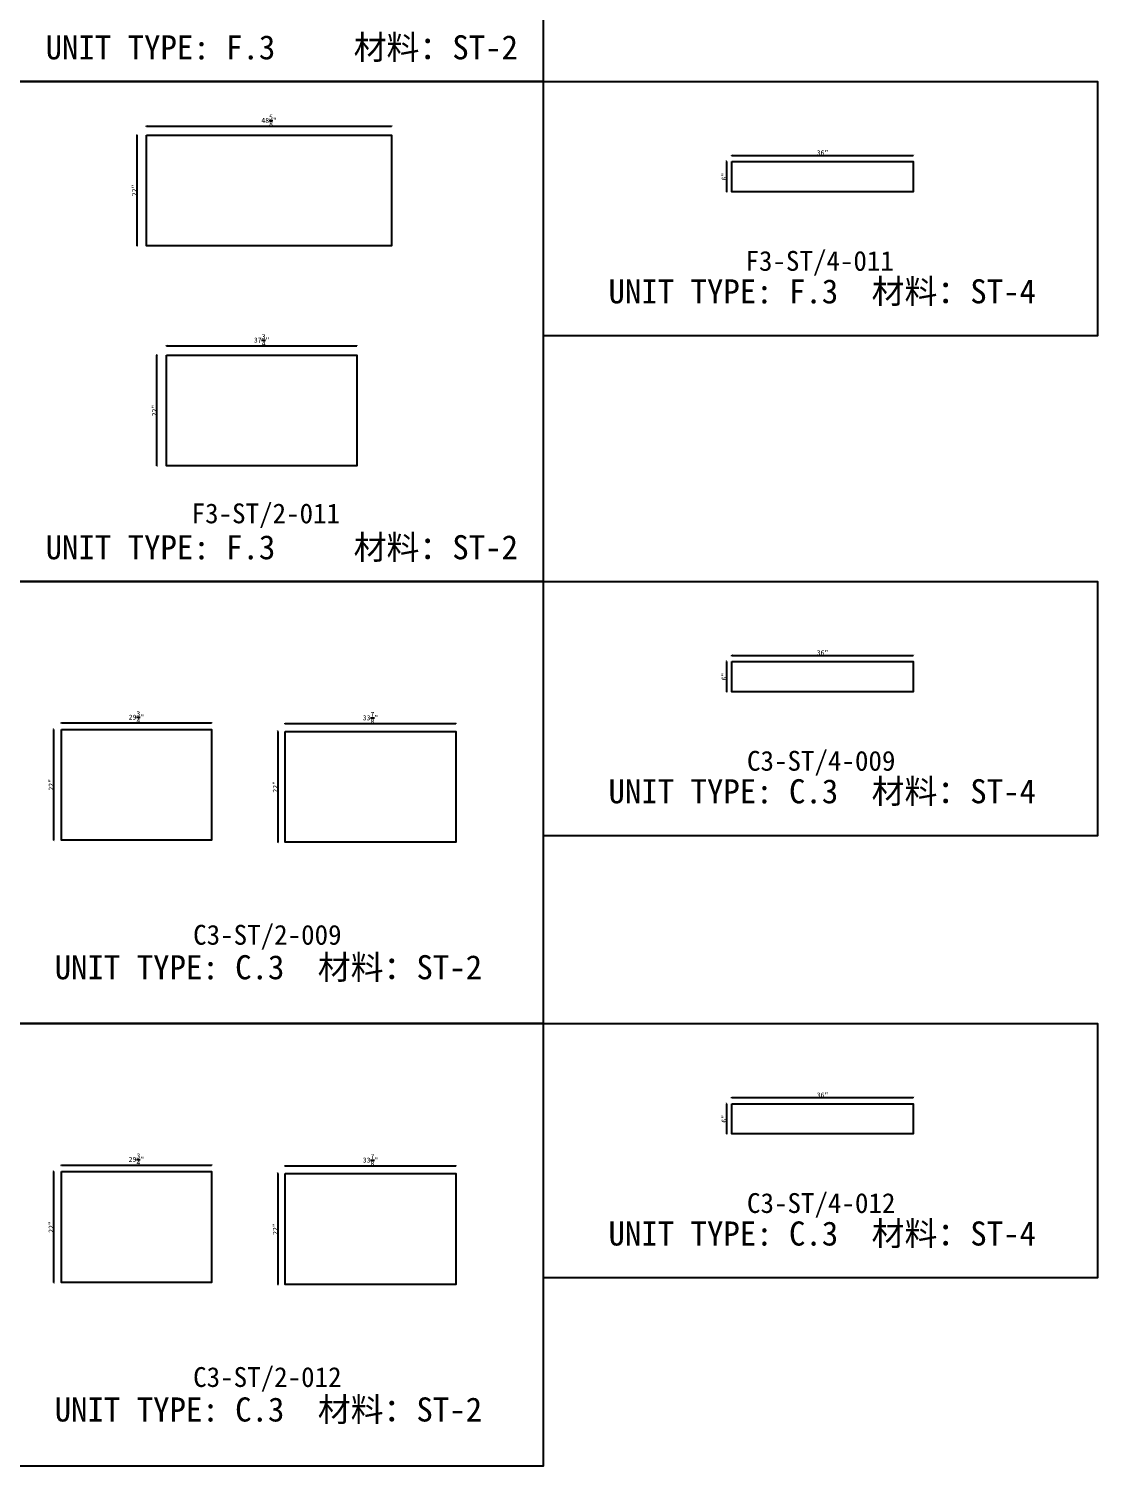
# Model space of a CAD drawing. Header units: millimetres. Extents: x -46966 to 138077, y -48408 to 2116.
# Drawn here: x 19674 to 25061, y -27261 to -20043 of the extents above; entities that cross this region are included whole.
import ezdxf
from ezdxf.enums import TextEntityAlignment as Align

# ---------------------------------------------------------------- set-up
doc = ezdxf.new("R2010")
doc.units = ezdxf.units.MM
doc.layers.add('PART_NUMBER', color=3, linetype='Continuous')
doc.styles.add('样式 1', font='')
doc.styles.get('样式 1').set_extended_font_data('NSimSun')
doc.dimstyles.new('副本 ISO-25', dxfattribs={"dimtxt": 25, "dimasz": 10, "dimexe": 1.5, "dimexo": 0.5, "dimtad": 1, "dimlfac": 0.03937, "dimlunit": 5, "dimtxsty": '样式 1', "dimblk": 'ARCHTICK', "dimcen": 2.5, "dimclrd": 256, "dimclrt": 1, "dimazin": 3, "dimtfac": 1, "dimtmove": 0, "dimatfit": 3, "dimfxlon": 1})

# ---------------------------------------------------------------- blocks, each defined once
blk = doc.blocks.new('_ArchTick')
at = {"color": 0, "linetype": 'ByBlock', "const_width": 0.15}
blk.add_lwpolyline([(-0.5, -0.5), (0.5, 0.5)], dxfattribs=at)
blk = doc.blocks.new('*D823')
at = {"color": 0, "lineweight": -2, "transparency": 16777216}
for p, q in [((20268.5, -20536.1), (20268.5, -20533.6)), ((21503.6, -20536.1), (21503.6, -20533.6))]:
    blk.add_line(p, q, dxfattribs=at)
at = {"lineweight": -2, "transparency": 16777216}
blk.add_line((20268.5, -20535.1), (21503.6, -20535.1), dxfattribs=at)
at = {"layer": 'Defpoints', "color": 0, "transparency": 16777216}
for p in [(21503.6, -20535.1), (20268.5, -20579.7), (21503.6, -20579.7)]:
    blk.add_point(p, dxfattribs=at)
at = {"lineweight": -2, "transparency": 16777216, "xscale": 10, "yscale": 10, "zscale": 10, "rotation": 180}
blk.add_blockref('_ArchTick', (20268.5, -20535.1), dxfattribs=at)
at = {"lineweight": -2, "transparency": 16777216, "xscale": 10, "yscale": 10, "zscale": 10}
blk.add_blockref('_ArchTick', (21503.6, -20535.1), dxfattribs=at)
at = {"color": 1, "transparency": 16777216, "insert": (20886, -20506.1), "char_height": 25, "attachment_point": 5, "style": '样式 1'}
blk.add_mtext('\\A1;48{\\H1x;\\S5/8;}"', dxfattribs=at)
blk = doc.blocks.new('*D824')
at = {"color": 0, "lineweight": -2, "transparency": 16777216}
for p, q in [((20221.7, -20579.7), (20219.2, -20579.7)), ((20221.7, -21138.5), (20219.2, -21138.5))]:
    blk.add_line(p, q, dxfattribs=at)
at = {"lineweight": -2, "transparency": 16777216}
blk.add_line((20220.7, -21138.5), (20220.7, -20579.7), dxfattribs=at)
at = {"layer": 'Defpoints', "color": 0, "transparency": 16777216}
for p in [(20220.7, -20579.7), (20268.5, -20579.7), (20268.5, -21138.5)]:
    blk.add_point(p, dxfattribs=at)
at = {"lineweight": -2, "transparency": 16777216, "xscale": 10, "yscale": 10, "zscale": 10}
for p, rotation in [((20220.7, -20579.7), 90), ((20220.7, -21138.5), 270)]:
    blk.add_blockref('_ArchTick', p, dxfattribs=dict(at, rotation=rotation))
at = {"color": 1, "transparency": 16777216, "insert": (20207.6, -20859.1), "char_height": 25, "attachment_point": 5, "rotation": 90, "style": '样式 1'}
blk.add_mtext('\\A1;22"', dxfattribs=at)
blk = doc.blocks.new('*D825')
at = {"color": 0, "lineweight": -2, "transparency": 16777216}
for p, q in [((20369, -21643.4), (20369, -21640.9)), ((21327.9, -21643.4), (21327.9, -21640.9))]:
    blk.add_line(p, q, dxfattribs=at)
at = {"lineweight": -2, "transparency": 16777216}
blk.add_line((20369, -21642.4), (21327.9, -21642.4), dxfattribs=at)
at = {"layer": 'Defpoints', "color": 0, "transparency": 16777216}
for p in [(21327.9, -21642.4), (20369, -21689.3), (21327.9, -21689.3)]:
    blk.add_point(p, dxfattribs=at)
at = {"lineweight": -2, "transparency": 16777216, "xscale": 10, "yscale": 10, "zscale": 10, "rotation": 180}
blk.add_blockref('_ArchTick', (20369, -21642.4), dxfattribs=at)
at = {"lineweight": -2, "transparency": 16777216, "xscale": 10, "yscale": 10, "zscale": 10}
blk.add_blockref('_ArchTick', (21327.9, -21642.4), dxfattribs=at)
at = {"color": 1, "transparency": 16777216, "insert": (20848.5, -21613.3), "char_height": 25, "attachment_point": 5, "style": '样式 1'}
blk.add_mtext('\\A1;37{\\H1x;\\S3/4;}"', dxfattribs=at)
blk = doc.blocks.new('*D826')
at = {"color": 0, "lineweight": -2, "transparency": 16777216}
for p, q in [((20321.9, -21689.3), (20319.4, -21689.3)), ((20321.9, -22248.1), (20319.4, -22248.1))]:
    blk.add_line(p, q, dxfattribs=at)
at = {"lineweight": -2, "transparency": 16777216}
blk.add_line((20320.9, -22248.1), (20320.9, -21689.3), dxfattribs=at)
at = {"layer": 'Defpoints', "color": 0, "transparency": 16777216}
for p in [(20320.9, -21689.3), (20369, -21689.3), (20369, -22248.1)]:
    blk.add_point(p, dxfattribs=at)
at = {"lineweight": -2, "transparency": 16777216, "xscale": 10, "yscale": 10, "zscale": 10}
for p, rotation in [((20320.9, -21689.3), 90), ((20320.9, -22248.1), 270)]:
    blk.add_blockref('_ArchTick', p, dxfattribs=dict(at, rotation=rotation))
at = {"color": 1, "transparency": 16777216, "insert": (20307.8, -21968.7), "char_height": 25, "attachment_point": 5, "rotation": 90, "style": '样式 1'}
blk.add_mtext('\\A1;22"', dxfattribs=at)
blk = doc.blocks.new('*D827')
at = {"color": 0, "lineweight": -2, "transparency": 16777216}
for p, q in [((23218.6, -20683.6), (23218.6, -20681.1)), ((24133, -20683.6), (24133, -20681.1))]:
    blk.add_line(p, q, dxfattribs=at)
at = {"lineweight": -2, "transparency": 16777216}
blk.add_line((23218.6, -20682.6), (24133, -20682.6), dxfattribs=at)
at = {"layer": 'Defpoints', "color": 0, "transparency": 16777216}
for p in [(23218.6, -20713.4), (24133, -20682.6), (24133, -20713.4)]:
    blk.add_point(p, dxfattribs=at)
at = {"lineweight": -2, "transparency": 16777216, "xscale": 10, "yscale": 10, "zscale": 10, "rotation": 180}
blk.add_blockref('_ArchTick', (23218.6, -20682.6), dxfattribs=at)
at = {"lineweight": -2, "transparency": 16777216, "xscale": 10, "yscale": 10, "zscale": 10}
blk.add_blockref('_ArchTick', (24133, -20682.6), dxfattribs=at)
at = {"color": 1, "transparency": 16777216, "insert": (23675.8, -20669.5), "char_height": 25, "attachment_point": 5, "style": '样式 1'}
blk.add_mtext('\\A1;36"', dxfattribs=at)
blk = doc.blocks.new('*D828')
at = {"color": 0, "lineweight": -2, "transparency": 16777216}
for p, q in [((23193.8, -20713.4), (23191.3, -20713.4)), ((23193.8, -20865.8), (23191.3, -20865.8))]:
    blk.add_line(p, q, dxfattribs=at)
at = {"lineweight": -2, "transparency": 16777216}
blk.add_line((23192.8, -20865.8), (23192.8, -20713.4), dxfattribs=at)
at = {"layer": 'Defpoints', "color": 0, "transparency": 16777216}
for p in [(23192.8, -20713.4), (23218.6, -20713.4), (23218.6, -20865.8)]:
    blk.add_point(p, dxfattribs=at)
at = {"lineweight": -2, "transparency": 16777216, "xscale": 10, "yscale": 10, "zscale": 10}
for p, rotation in [((23192.8, -20713.4), 90), ((23192.8, -20865.8), 270)]:
    blk.add_blockref('_ArchTick', p, dxfattribs=dict(at, rotation=rotation))
at = {"color": 1, "transparency": 16777216, "insert": (23179.7, -20789.6), "char_height": 25, "attachment_point": 5, "rotation": 90, "style": '样式 1'}
blk.add_mtext('\\A1;6"', dxfattribs=at)
blk = doc.blocks.new('*D829')
at = {"color": 0, "lineweight": -2, "transparency": 16777216}
for p, q in [((19839.3, -23544.6), (19839.3, -23542.1)), ((20595, -23544.6), (20595, -23542.1))]:
    blk.add_line(p, q, dxfattribs=at)
at = {"lineweight": -2, "transparency": 16777216}
blk.add_line((19839.3, -23543.6), (20595, -23543.6), dxfattribs=at)
at = {"layer": 'Defpoints', "color": 0, "transparency": 16777216}
for p in [(19839.3, -23576.2), (20595, -23543.6), (20595, -23576.2)]:
    blk.add_point(p, dxfattribs=at)
at = {"lineweight": -2, "transparency": 16777216, "xscale": 10, "yscale": 10, "zscale": 10, "rotation": 180}
blk.add_blockref('_ArchTick', (19839.3, -23543.6), dxfattribs=at)
at = {"lineweight": -2, "transparency": 16777216, "xscale": 10, "yscale": 10, "zscale": 10}
blk.add_blockref('_ArchTick', (20595, -23543.6), dxfattribs=at)
at = {"color": 1, "transparency": 16777216, "insert": (20217.1, -23514.5), "char_height": 25, "attachment_point": 5, "style": '样式 1'}
blk.add_mtext('\\A1;29{\\H1x;\\S3/4;}"', dxfattribs=at)
blk = doc.blocks.new('*D830')
at = {"color": 0, "lineweight": -2, "transparency": 16777216}
for p, q in [((19801, -23576.2), (19798.5, -23576.2)), ((19801, -24135), (19798.5, -24135))]:
    blk.add_line(p, q, dxfattribs=at)
at = {"lineweight": -2, "transparency": 16777216}
blk.add_line((19800, -23576.2), (19800, -24135), dxfattribs=at)
at = {"layer": 'Defpoints', "color": 0, "transparency": 16777216}
for p in [(19839.3, -23576.2), (19800, -24135), (19839.3, -24135)]:
    blk.add_point(p, dxfattribs=at)
at = {"lineweight": -2, "transparency": 16777216, "xscale": 10, "yscale": 10, "zscale": 10}
for p, rotation in [((19800, -23576.2), 90), ((19800, -24135), 270)]:
    blk.add_blockref('_ArchTick', p, dxfattribs=dict(at, rotation=rotation))
at = {"color": 1, "transparency": 16777216, "insert": (19786.9, -23855.6), "char_height": 25, "attachment_point": 5, "rotation": 90, "style": '样式 1'}
blk.add_mtext('\\A1;22"', dxfattribs=at)
blk = doc.blocks.new('*D831')
at = {"color": 0, "lineweight": -2, "transparency": 16777216}
for p, q in [((20966.9, -23548), (20966.9, -23545.5)), ((21827.3, -23548), (21827.3, -23545.5))]:
    blk.add_line(p, q, dxfattribs=at)
at = {"lineweight": -2, "transparency": 16777216}
blk.add_line((20966.9, -23547), (21827.3, -23547), dxfattribs=at)
at = {"layer": 'Defpoints', "color": 0, "transparency": 16777216}
for p in [(20966.9, -23586.5), (21827.3, -23547), (21827.3, -23586.5)]:
    blk.add_point(p, dxfattribs=at)
at = {"lineweight": -2, "transparency": 16777216, "xscale": 10, "yscale": 10, "zscale": 10, "rotation": 180}
blk.add_blockref('_ArchTick', (20966.9, -23547), dxfattribs=at)
at = {"lineweight": -2, "transparency": 16777216, "xscale": 10, "yscale": 10, "zscale": 10}
blk.add_blockref('_ArchTick', (21827.3, -23547), dxfattribs=at)
at = {"color": 1, "transparency": 16777216, "insert": (21397.1, -23517.9), "char_height": 25, "attachment_point": 5, "style": '样式 1'}
blk.add_mtext('\\A1;33{\\H1x;\\S7/8;}"', dxfattribs=at)
blk = doc.blocks.new('*D832')
at = {"color": 0, "lineweight": -2, "transparency": 16777216}
for p, q in [((20931.2, -23586.5), (20928.7, -23586.5)), ((20931.2, -24145.3), (20928.7, -24145.3))]:
    blk.add_line(p, q, dxfattribs=at)
at = {"lineweight": -2, "transparency": 16777216}
blk.add_line((20930.2, -23586.5), (20930.2, -24145.3), dxfattribs=at)
at = {"layer": 'Defpoints', "color": 0, "transparency": 16777216}
for p in [(20966.9, -23586.5), (20930.2, -24145.3), (20966.9, -24145.3)]:
    blk.add_point(p, dxfattribs=at)
at = {"lineweight": -2, "transparency": 16777216, "xscale": 10, "yscale": 10, "zscale": 10}
for p, rotation in [((20930.2, -23586.5), 90), ((20930.2, -24145.3), 270)]:
    blk.add_blockref('_ArchTick', p, dxfattribs=dict(at, rotation=rotation))
at = {"color": 1, "transparency": 16777216, "insert": (20917.1, -23865.9), "char_height": 25, "attachment_point": 5, "rotation": 90, "style": '样式 1'}
blk.add_mtext('\\A1;22"', dxfattribs=at)
blk = doc.blocks.new('*D839')
at = {"color": 0, "lineweight": -2, "transparency": 16777216}
for p, q in [((23218.6, -23204), (23218.6, -23201.5)), ((24133, -23204), (24133, -23201.5))]:
    blk.add_line(p, q, dxfattribs=at)
at = {"lineweight": -2, "transparency": 16777216}
blk.add_line((23218.6, -23203), (24133, -23203), dxfattribs=at)
at = {"layer": 'Defpoints', "color": 0, "transparency": 16777216}
for p in [(23218.6, -23233.9), (24133, -23203), (24133, -23233.9)]:
    blk.add_point(p, dxfattribs=at)
at = {"lineweight": -2, "transparency": 16777216, "xscale": 10, "yscale": 10, "zscale": 10, "rotation": 180}
blk.add_blockref('_ArchTick', (23218.6, -23203), dxfattribs=at)
at = {"lineweight": -2, "transparency": 16777216, "xscale": 10, "yscale": 10, "zscale": 10}
blk.add_blockref('_ArchTick', (24133, -23203), dxfattribs=at)
at = {"color": 1, "transparency": 16777216, "insert": (23675.8, -23189.9), "char_height": 25, "attachment_point": 5, "style": '样式 1'}
blk.add_mtext('\\A1;36"', dxfattribs=at)
blk = doc.blocks.new('*D840')
at = {"color": 0, "lineweight": -2, "transparency": 16777216}
for p, q in [((23193.8, -23233.9), (23191.3, -23233.9)), ((23193.8, -23386.3), (23191.3, -23386.3))]:
    blk.add_line(p, q, dxfattribs=at)
at = {"lineweight": -2, "transparency": 16777216}
blk.add_line((23192.8, -23386.3), (23192.8, -23233.9), dxfattribs=at)
at = {"layer": 'Defpoints', "color": 0, "transparency": 16777216}
for p in [(23192.8, -23233.9), (23218.6, -23233.9), (23218.6, -23386.3)]:
    blk.add_point(p, dxfattribs=at)
at = {"lineweight": -2, "transparency": 16777216, "xscale": 10, "yscale": 10, "zscale": 10}
for p, rotation in [((23192.8, -23233.9), 90), ((23192.8, -23386.3), 270)]:
    blk.add_blockref('_ArchTick', p, dxfattribs=dict(at, rotation=rotation))
at = {"color": 1, "transparency": 16777216, "insert": (23179.7, -23310.1), "char_height": 25, "attachment_point": 5, "rotation": 90, "style": '样式 1'}
blk.add_mtext('\\A1;6"', dxfattribs=at)
blk = doc.blocks.new('*D841')
at = {"color": 0, "lineweight": -2, "transparency": 16777216}
for p, q in [((19839.3, -25774.1), (19839.3, -25771.6)), ((20595, -25774.1), (20595, -25771.6))]:
    blk.add_line(p, q, dxfattribs=at)
at = {"lineweight": -2, "transparency": 16777216}
blk.add_line((19839.3, -25773.1), (20595, -25773.1), dxfattribs=at)
at = {"layer": 'Defpoints', "color": 0, "transparency": 16777216}
for p in [(19839.3, -25805.8), (20595, -25773.1), (20595, -25805.8)]:
    blk.add_point(p, dxfattribs=at)
at = {"lineweight": -2, "transparency": 16777216, "xscale": 10, "yscale": 10, "zscale": 10, "rotation": 180}
blk.add_blockref('_ArchTick', (19839.3, -25773.1), dxfattribs=at)
at = {"lineweight": -2, "transparency": 16777216, "xscale": 10, "yscale": 10, "zscale": 10}
blk.add_blockref('_ArchTick', (20595, -25773.1), dxfattribs=at)
at = {"color": 1, "transparency": 16777216, "insert": (20217.1, -25744), "char_height": 25, "attachment_point": 5, "style": '样式 1'}
blk.add_mtext('\\A1;29{\\H1x;\\S3/4;}"', dxfattribs=at)
blk = doc.blocks.new('*D842')
at = {"color": 0, "lineweight": -2, "transparency": 16777216}
for p, q in [((19801, -25805.8), (19798.5, -25805.8)), ((19801, -26364.6), (19798.5, -26364.6))]:
    blk.add_line(p, q, dxfattribs=at)
at = {"lineweight": -2, "transparency": 16777216}
blk.add_line((19800, -25805.8), (19800, -26364.6), dxfattribs=at)
at = {"layer": 'Defpoints', "color": 0, "transparency": 16777216}
for p in [(19839.3, -25805.8), (19800, -26364.6), (19839.3, -26364.6)]:
    blk.add_point(p, dxfattribs=at)
at = {"lineweight": -2, "transparency": 16777216, "xscale": 10, "yscale": 10, "zscale": 10}
for p, rotation in [((19800, -25805.8), 90), ((19800, -26364.6), 270)]:
    blk.add_blockref('_ArchTick', p, dxfattribs=dict(at, rotation=rotation))
at = {"color": 1, "transparency": 16777216, "insert": (19786.9, -26085.2), "char_height": 25, "attachment_point": 5, "rotation": 90, "style": '样式 1'}
blk.add_mtext('\\A1;22"', dxfattribs=at)
blk = doc.blocks.new('*D843')
at = {"color": 0, "lineweight": -2, "transparency": 16777216}
for p, q in [((20966.9, -25777.6), (20966.9, -25775.1)), ((21827.3, -25777.6), (21827.3, -25775.1))]:
    blk.add_line(p, q, dxfattribs=at)
at = {"lineweight": -2, "transparency": 16777216}
blk.add_line((20966.9, -25776.6), (21827.3, -25776.6), dxfattribs=at)
at = {"layer": 'Defpoints', "color": 0, "transparency": 16777216}
for p in [(20966.9, -25816), (21827.3, -25776.6), (21827.3, -25816)]:
    blk.add_point(p, dxfattribs=at)
at = {"lineweight": -2, "transparency": 16777216, "xscale": 10, "yscale": 10, "zscale": 10, "rotation": 180}
blk.add_blockref('_ArchTick', (20966.9, -25776.6), dxfattribs=at)
at = {"lineweight": -2, "transparency": 16777216, "xscale": 10, "yscale": 10, "zscale": 10}
blk.add_blockref('_ArchTick', (21827.3, -25776.6), dxfattribs=at)
at = {"color": 1, "transparency": 16777216, "insert": (21397.1, -25747.5), "char_height": 25, "attachment_point": 5, "style": '样式 1'}
blk.add_mtext('\\A1;33{\\H1x;\\S7/8;}"', dxfattribs=at)
blk = doc.blocks.new('*D844')
at = {"color": 0, "lineweight": -2, "transparency": 16777216}
for p, q in [((20931.2, -25816), (20928.7, -25816)), ((20931.2, -26374.8), (20928.7, -26374.8))]:
    blk.add_line(p, q, dxfattribs=at)
at = {"lineweight": -2, "transparency": 16777216}
blk.add_line((20930.2, -25816), (20930.2, -26374.8), dxfattribs=at)
at = {"layer": 'Defpoints', "color": 0, "transparency": 16777216}
for p in [(20966.9, -25816), (20930.2, -26374.8), (20966.9, -26374.8)]:
    blk.add_point(p, dxfattribs=at)
at = {"lineweight": -2, "transparency": 16777216, "xscale": 10, "yscale": 10, "zscale": 10}
for p, rotation in [((20930.2, -25816), 90), ((20930.2, -26374.8), 270)]:
    blk.add_blockref('_ArchTick', p, dxfattribs=dict(at, rotation=rotation))
at = {"color": 1, "transparency": 16777216, "insert": (20917.1, -26095.4), "char_height": 25, "attachment_point": 5, "rotation": 90, "style": '样式 1'}
blk.add_mtext('\\A1;22"', dxfattribs=at)
blk = doc.blocks.new('*D851')
at = {"color": 0, "lineweight": -2, "transparency": 16777216}
for p, q in [((23218.6, -25433.6), (23218.6, -25431.1)), ((24133, -25433.6), (24133, -25431.1))]:
    blk.add_line(p, q, dxfattribs=at)
at = {"lineweight": -2, "transparency": 16777216}
blk.add_line((23218.6, -25432.6), (24133, -25432.6), dxfattribs=at)
at = {"layer": 'Defpoints', "color": 0, "transparency": 16777216}
for p in [(23218.6, -25463.4), (24133, -25432.6), (24133, -25463.4)]:
    blk.add_point(p, dxfattribs=at)
at = {"lineweight": -2, "transparency": 16777216, "xscale": 10, "yscale": 10, "zscale": 10, "rotation": 180}
blk.add_blockref('_ArchTick', (23218.6, -25432.6), dxfattribs=at)
at = {"lineweight": -2, "transparency": 16777216, "xscale": 10, "yscale": 10, "zscale": 10}
blk.add_blockref('_ArchTick', (24133, -25432.6), dxfattribs=at)
at = {"color": 1, "transparency": 16777216, "insert": (23675.8, -25419.5), "char_height": 25, "attachment_point": 5, "style": '样式 1'}
blk.add_mtext('\\A1;36"', dxfattribs=at)
blk = doc.blocks.new('*D852')
at = {"color": 0, "lineweight": -2, "transparency": 16777216}
for p, q in [((23193.8, -25463.4), (23191.3, -25463.4)), ((23193.8, -25615.8), (23191.3, -25615.8))]:
    blk.add_line(p, q, dxfattribs=at)
at = {"lineweight": -2, "transparency": 16777216}
blk.add_line((23192.8, -25615.8), (23192.8, -25463.4), dxfattribs=at)
at = {"layer": 'Defpoints', "color": 0, "transparency": 16777216}
for p in [(23192.8, -25463.4), (23218.6, -25463.4), (23218.6, -25615.8)]:
    blk.add_point(p, dxfattribs=at)
at = {"lineweight": -2, "transparency": 16777216, "xscale": 10, "yscale": 10, "zscale": 10}
for p, rotation in [((23192.8, -25463.4), 90), ((23192.8, -25615.8), 270)]:
    blk.add_blockref('_ArchTick', p, dxfattribs=dict(at, rotation=rotation))
at = {"color": 1, "transparency": 16777216, "insert": (23179.7, -25539.6), "char_height": 25, "attachment_point": 5, "rotation": 90, "style": '样式 1'}
blk.add_mtext('\\A1;6"', dxfattribs=at)

msp = doc.modelspace()

# ---------------------------------------------------------------- linework, layer by layer
at = {"color": 1}
for points in [[(19477.452, -20309.699), (22269.327, -20309.699), (22269.327, -17789.28), (19477.452, -17789.28)], [(19477.452, -22830.117), (22269.327, -22830.117), (22269.327, -20309.699), (19477.452, -20309.699)], [(22269.327, -20309.699), (25061.201, -20309.699), (25061.201, -21592.096), (22269.327, -21592.096)], [(19477.452, -25059.684), (22269.327, -25059.684), (22269.327, -22830.117), (19477.452, -22830.117)], [(22269.327, -22830.117), (25061.201, -22830.117), (25061.201, -24112.514), (22269.327, -24112.514)], [(19477.452, -27289.251), (22269.327, -27289.251), (22269.327, -25059.684), (19477.452, -25059.684)], [(22269.327, -25059.684), (25061.201, -25059.684), (25061.201, -26342.082), (22269.327, -26342.082)]]:
    msp.add_lwpolyline(points, close=True, dxfattribs=at)
for points in [[(20268.492, -20579.677), (21503.567, -20579.677), (21503.567, -21138.477), (20268.492, -21138.477)], [(23218.646, -20713.435), (24133.046, -20713.435), (24133.046, -20865.835), (23218.646, -20865.835)], [(20369.037, -21689.261), (21327.887, -21689.261), (21327.887, -22248.061), (20369.037, -22248.061)], [(23218.646, -23233.853), (24133.046, -23233.853), (24133.046, -23386.253), (23218.646, -23386.253)], [(19839.31, -23576.236), (20594.96, -23576.236), (20594.96, -24135.036), (19839.31, -24135.036)], [(20966.895, -23586.469), (21827.32, -23586.469), (21827.32, -24145.269), (20966.895, -24145.269)], [(23218.646, -25463.42), (24133.046, -25463.42), (24133.046, -25615.82), (23218.646, -25615.82)], [(19839.31, -25805.803), (20594.96, -25805.803), (20594.96, -26364.603), (19839.31, -26364.603)], [(20966.895, -25816.037), (21827.32, -25816.037), (21827.32, -26374.837), (20966.895, -26374.837)]]:
    msp.add_lwpolyline(points, close=True)

# ---------------------------------------------------------------- texts
at = {"style": '样式 1'}
for s, p in [('材料：ST-2', (21312.164, -20198.342)), ('UNIT TYPE: F.3', (19759.439, -20198.342)), ('材料：ST-4', (23923.236, -21428.592)), ('UNIT TYPE: F.3', (22596.955, -21428.592)), ('材料：ST-2', (21312.164, -22718.76)), ('UNIT TYPE: F.3', (19759.439, -22718.76)), ('材料：ST-4', (23923.236, -23949.01)), ('UNIT TYPE: C.3', (22596.955, -23949.01)), ('UNIT TYPE: C.3', (19805.08, -24836.189)), ('材料：ST-2', (21131.361, -24836.189)), ('UNIT TYPE: C.3', (22596.955, -26178.577)), ('材料：ST-4', (23923.236, -26178.577)), ('UNIT TYPE: C.3', (19805.08, -27065.756)), ('材料：ST-2', (21131.361, -27065.756))]:
    msp.add_text(s, height=121.5865, dxfattribs=at).set_placement(p)
at = {"layer": 'PART_NUMBER', "color": 3, "style": '样式 1'}
for s, p in [('F3-ST/4-011', (23661.414, -21214.265)), ('F3-ST/2-011', (20869.54, -22487.286)), ('C3-ST/4-009', (23669.19, -23734.684)), ('C3-ST/2-009', (20877.316, -24611.853)), ('C3-ST/4-012', (23669.19, -25964.251)), ('C3-ST/2-012', (20877.316, -26841.42))]:
    msp.add_text(s, height=100, dxfattribs=at).set_placement(p, align=Align.MIDDLE_CENTER)

# ---------------------------------------------------------------- dimensions: what is measured, and where the dimension line sits
for base, p1, p2, picture, middle in [((21503.567, -20535.149), (20268.492, -20579.677), (21503.567, -20579.677), '*D823', (20886.03, -20506.055)), ((24133.046, -20682.599), (23218.646, -20713.435), (24133.046, -20713.435), '*D827', (23675.846, -20669.474)), ((21327.887, -21642.405), (20369.037, -21689.261), (21327.887, -21689.261), '*D825', (20848.462, -21613.311)), ((24133.046, -23203.018), (23218.646, -23233.853), (24133.046, -23233.853), '*D839', (23675.846, -23189.893)), ((20594.96, -23543.551), (19839.31, -23576.236), (20594.96, -23576.236), '*D829', (20217.135, -23514.458)), ((21827.32, -23547.043), (20966.895, -23586.469), (21827.32, -23586.469), '*D831', (21397.108, -23517.949)), ((24133.046, -25432.585), (23218.646, -25463.42), (24133.046, -25463.42), '*D851', (23675.846, -25419.46)), ((20594.96, -25773.118), (19839.31, -25805.803), (20594.96, -25805.803), '*D841', (20217.135, -25744.025)), ((21827.32, -25776.61), (20966.895, -25816.037), (21827.32, -25816.037), '*D843', (21397.108, -25747.516))]:
    dim = msp.add_linear_dim(base=base, p1=p1, p2=p2, dimstyle='副本 ISO-25')
    dim.commit()
    dim.dimension.update_dxf_attribs({"geometry": picture, "text_midpoint": middle})
for base, p1, p2, picture, middle in [((20220.729, -20579.677), (20268.492, -21138.477), (20268.492, -20579.677), '*D824', (20207.604, -20859.077)), ((23192.811, -20713.435), (23218.646, -20865.835), (23218.646, -20713.435), '*D828', (23179.686, -20789.635)), ((20320.928, -21689.261), (20369.037, -22248.061), (20369.037, -21689.261), '*D826', (20307.803, -21968.661)), ((23192.811, -23233.853), (23218.646, -23386.253), (23218.646, -23233.853), '*D840', (23179.686, -23310.053)), ((19799.983, -24135.036), (19839.31, -23576.236), (19839.31, -24135.036), '*D830', (19786.858, -23855.636)), ((20930.249, -24145.269), (20966.895, -23586.469), (20966.895, -24145.269), '*D832', (20917.124, -23865.869)), ((23192.811, -25463.42), (23218.646, -25615.82), (23218.646, -25463.42), '*D852', (23179.686, -25539.62)), ((19799.983, -26364.603), (19839.31, -25805.803), (19839.31, -26364.603), '*D842', (19786.858, -26085.203)), ((20930.249, -26374.837), (20966.895, -25816.037), (20966.895, -26374.837), '*D844', (20917.124, -26095.437))]:
    dim = msp.add_linear_dim(base=base, p1=p1, p2=p2, angle=90, dimstyle='副本 ISO-25')
    dim.commit()
    dim.dimension.update_dxf_attribs({"geometry": picture, "text_midpoint": middle})

doc.saveas('drawing.dxf')
